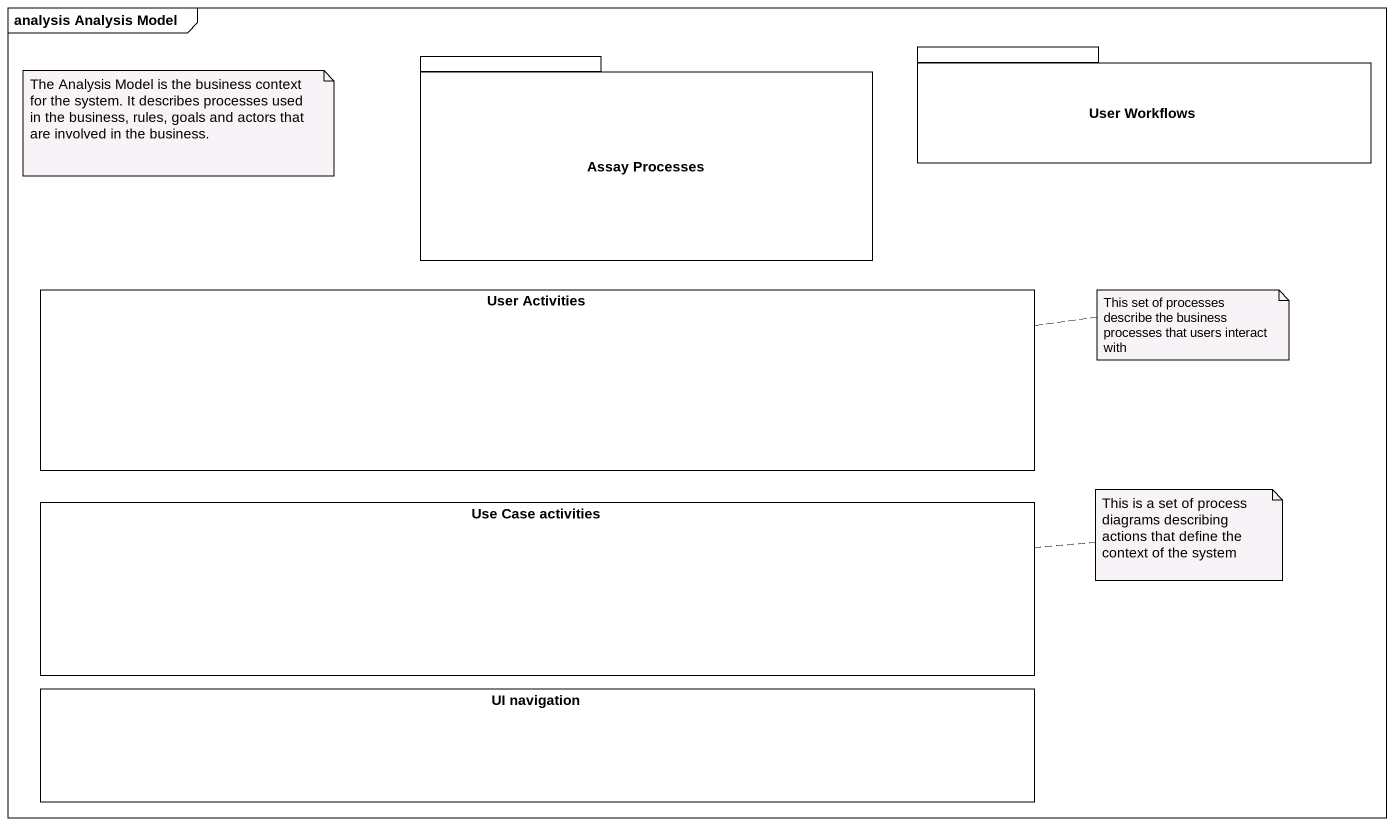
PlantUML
@startuml
mainframe analysis Analysis Model
package "Assay Processes" as Assay_Processes {
}
package "User Workflows" as User_Workflows {
}
rectangle "User Activities" as User_Activities
rectangle "Use Case activities" as Use_Case_activities
rectangle "UI navigation" as UI_navigation
note as N1
  The Analysis Model is the business context for the system. It describes processes used in the business, rules, goals and actors that are involved in the business.
end note
note right of User_Activities : This set of processes describe the business processes that users interact with
note right of Use_Case_activities : This is a set of process diagrams describing actions that define the context of the system
@enduml
